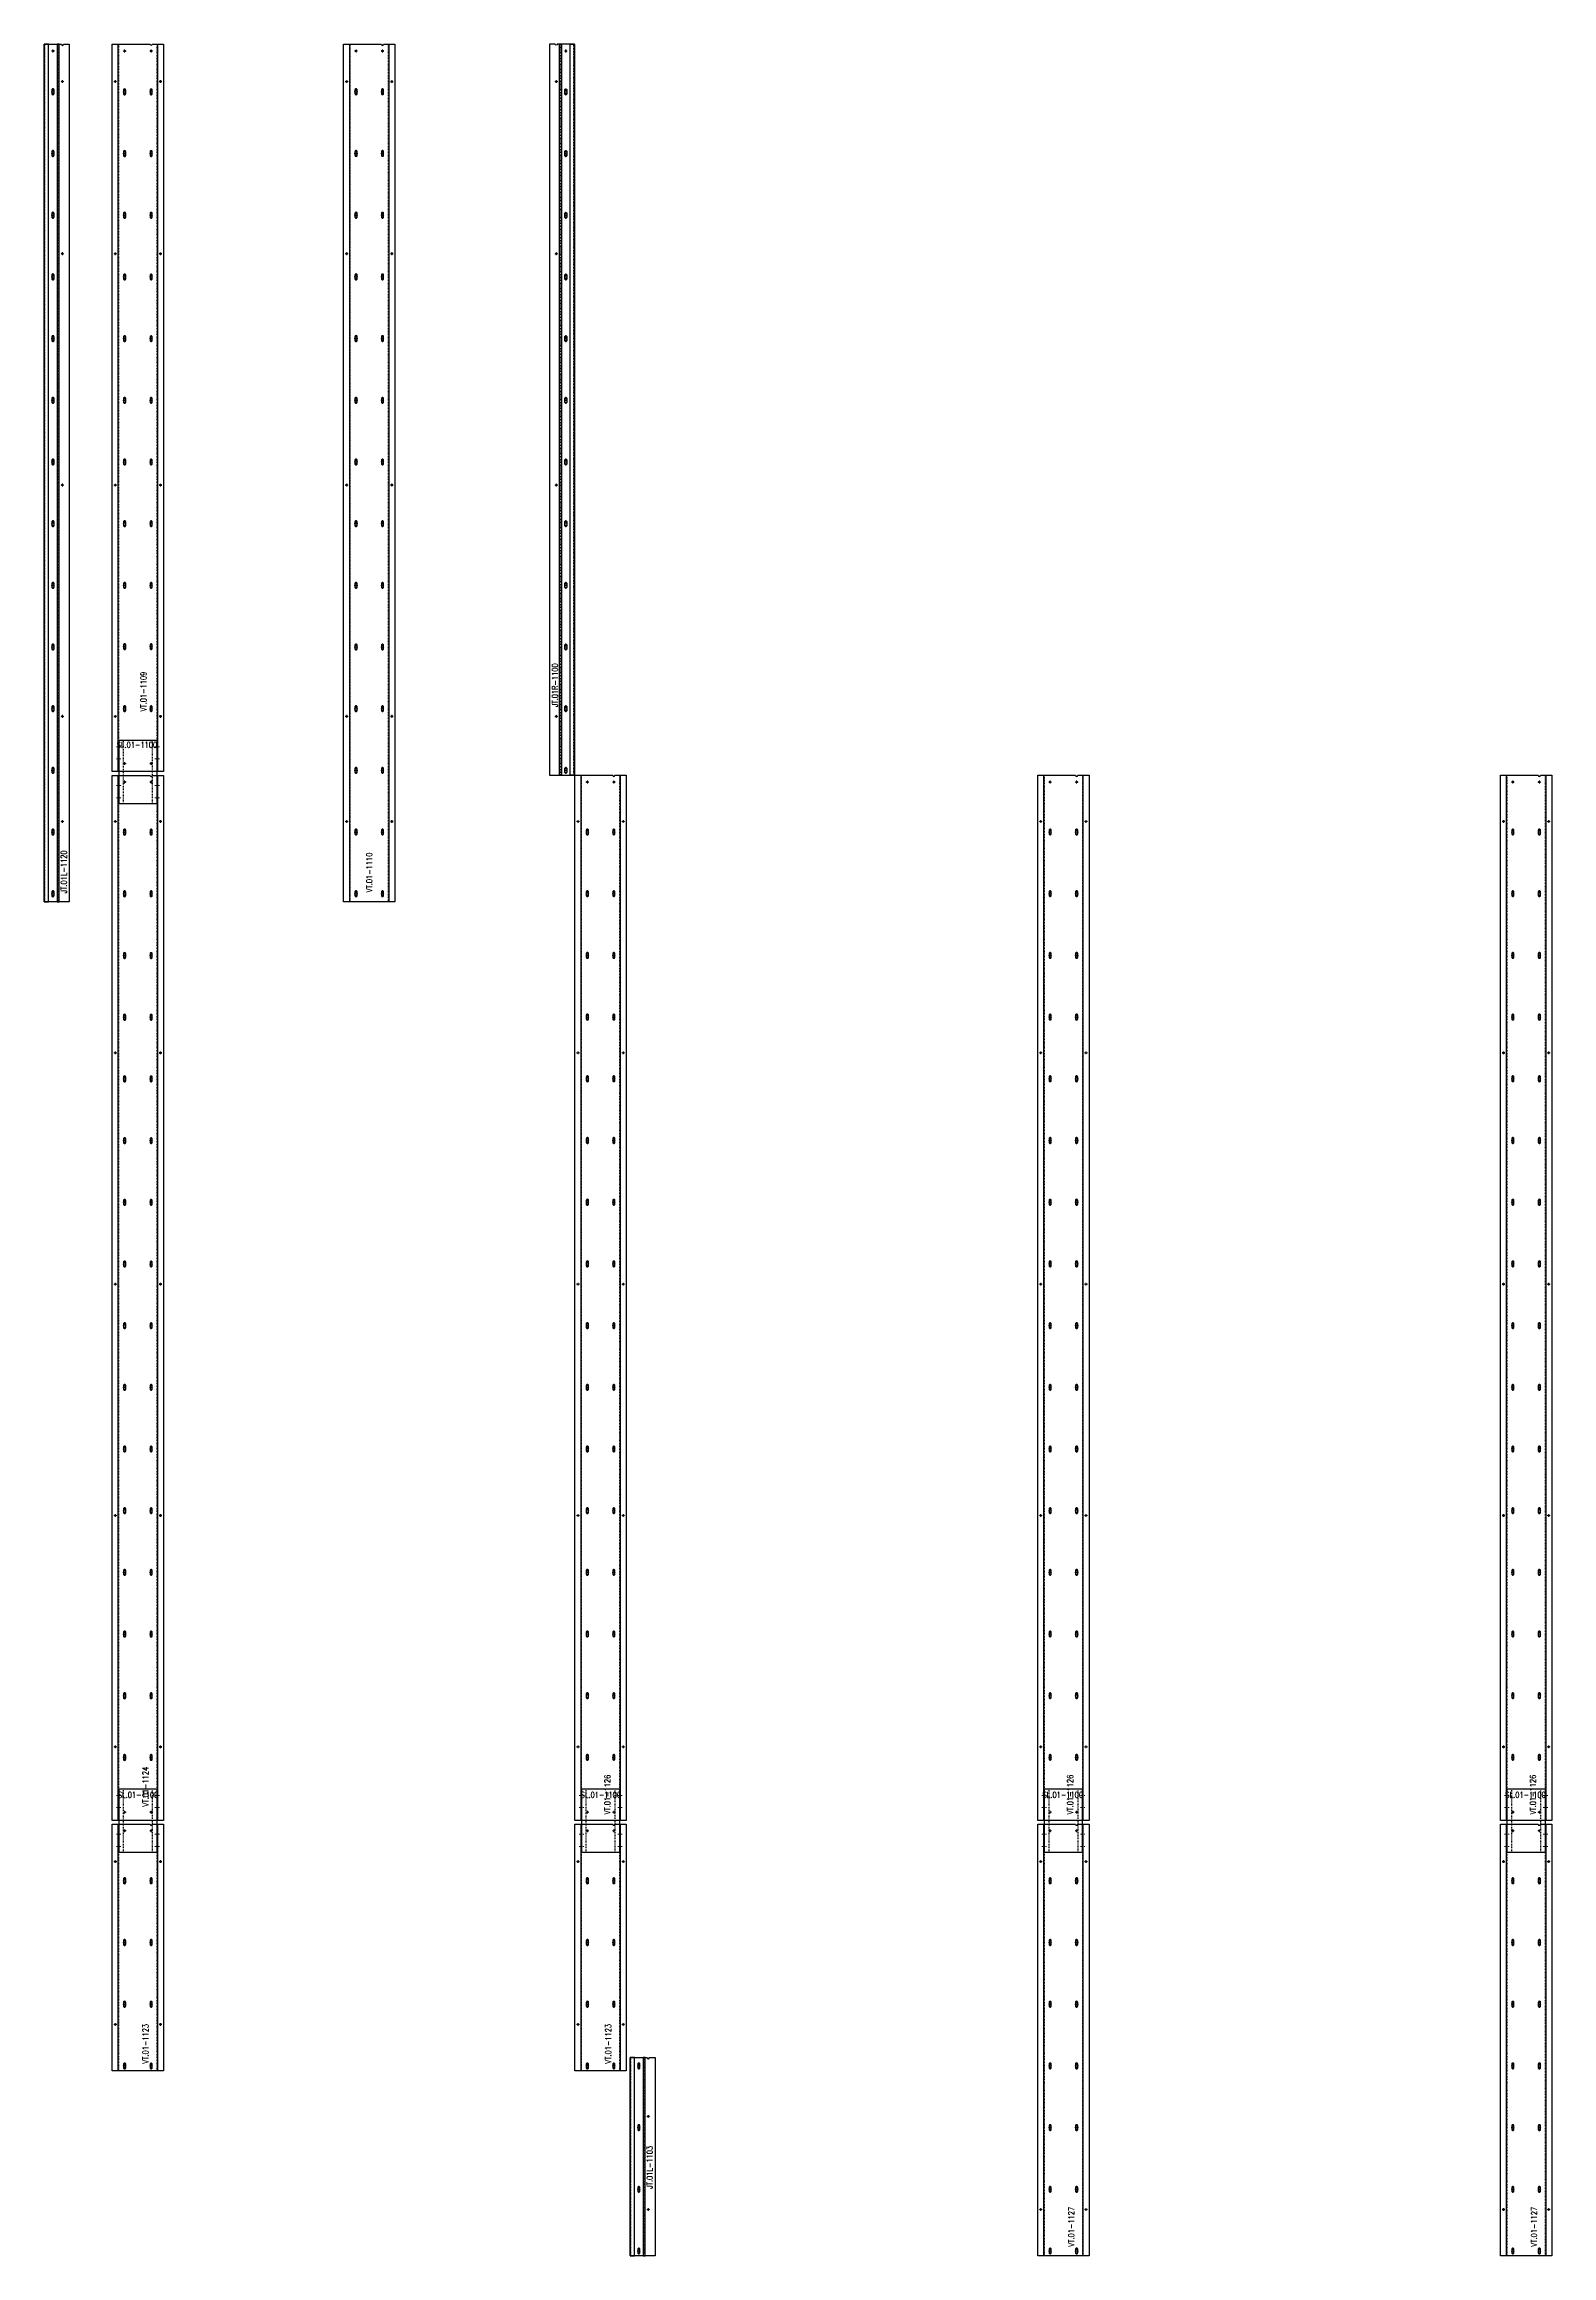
# Model space of a CAD drawing. Header units: inches. Extents: x 11737 to 18084, y -4365 to 1695.
# Drawn here: x 16462.2 to 16657.6, y -444.2 to -157.4 of the extents above; entities that cross this region are included whole.
import ezdxf

# ---------------------------------------------------------------- set-up
doc = ezdxf.new("R2010")
doc.units = ezdxf.units.IN
doc.header["$MEASUREMENT"] = 0
for name, pattern in [('NBK_Center', [0.541667, 0.333333, -0.0625, 0.083333, -0.0625]), ('NBK_Center2', [0.270833, 0.166667, -0.03125, 0.041667, -0.03125]), ('NBK_Hidden', [0.125, 0.083333, -0.041667]), ('NBK_Hidden2', [0.0625, 0.041667, -0.020833])]:
    doc.linetypes.add(name, pattern=pattern)
doc.layers.get('Defpoints').update_dxf_attribs({"color": 250, "lineweight": 0})
for name, color, linetype, lineweight in [('!Clip - bent', 20, 'Continuous', 25), ('!Clip - bent @ 1', 20, 'Continuous', 25), ('!Dimension', 50, 'Continuous', 5), ('!Extrusion', 140, 'Continuous', 25), ('!Linetype_Center', 220, 'NBK_Center', 9), ('!Linetype_Center2', 222, 'NBK_Center2', 9), ('!Misc2', 252, 'NBK_Hidden2', 5)]:
    doc.layers.add(name, color=color, linetype=linetype, lineweight=lineweight)
doc.styles.add('Romans', font='romans.shx', dxfattribs={"width": 0.8})

# ---------------------------------------------------------------- blocks, each defined once
blk = doc.blocks.new('WEEP HOLE')
at = {"layer": '!Linetype_Center'}
for p, q in [((-0.22, 0.37), (0.22, 0.37)), ((0, 0.83), (0, -0.08))]:
    blk.add_line(p, q, dxfattribs=at)
at = {"color": 0}
blk.add_lwpolyline([(-0.14, 0.61), (-0.14, 0.14, 0.414214), (0, 0, 0.414214), (0.14, 0.14), (0.14, 0.61, 0.414214), (0, 0.75, 0.414214)], format="xyb", close=True, dxfattribs=at)
blk = doc.blocks.new('TAP HOLE_5mm')
at = {"layer": '!Linetype_Center2'}
for points in [[(-0.18, 0), (0.18, 0)], [(0, 0.18), (0, -0.18)]]:
    blk.add_lwpolyline(points, dxfattribs=at)
blk.add_circle((0, 0), 0.101)
blk = doc.blocks.new('VT.01-1110-')
at = {"layer": '!Extrusion'}
blk.add_lwpolyline([(3.33, 0), (-3.33, 0), (-3.33, 111.22), (1.58, 111.22, 1), (1.86, 111.22), (3.33, 111.22)], format="xyb", close=True, dxfattribs=at)
for points in [[(-2.54, 111.22), (1.58, 111.22)], [(1.86, 111.22), (2.54, 111.22), (2.54, 0), (-2.54, 0), (-2.54, 111.22), (1.58, 111.22)], [(1.86, 111.22), (2.54, 111.22)]]:
    blk.add_lwpolyline(points, dxfattribs=at)
at = {"layer": '!Extrusion', "linetype": 'NBK_Hidden'}
blk.add_lwpolyline([(1.86, 111.22), (2.46, 111.22), (2.46, 0), (-2.46, 0), (-2.46, 111.22), (1.58, 111.22)], dxfattribs=at)
at = {"layer": '!Extrusion', "rotation": 360}
for name, p in [('TAP HOLE_5mm', (-1.72, 110.35)), ('TAP HOLE_5mm', (1.72, 110.35)), ('TAP HOLE_5mm', (-2.93, 106.38)), ('TAP HOLE_5mm', (2.93, 106.38)), ('WEEP HOLE', (-1.72, 104.68)), ('WEEP HOLE', (1.72, 104.68)), ('WEEP HOLE', (-1.72, 96.68)), ('WEEP HOLE', (1.72, 96.68)), ('WEEP HOLE', (-1.72, 88.68)), ('WEEP HOLE', (1.72, 88.68)), ('TAP HOLE_5mm', (-2.93, 84.06)), ('TAP HOLE_5mm', (2.93, 84.06)), ('WEEP HOLE', (-1.72, 80.68)), ('WEEP HOLE', (1.72, 80.68)), ('WEEP HOLE', (-1.72, 72.68)), ('WEEP HOLE', (1.72, 72.68)), ('WEEP HOLE', (-1.72, 64.68)), ('WEEP HOLE', (1.72, 64.68)), ('WEEP HOLE', (-1.72, 56.68)), ('WEEP HOLE', (1.72, 56.68)), ('TAP HOLE_5mm', (-2.93, 54.06)), ('TAP HOLE_5mm', (2.93, 54.06)), ('WEEP HOLE', (-1.72, 48.68)), ('WEEP HOLE', (1.72, 48.68)), ('WEEP HOLE', (-1.72, 40.68)), ('WEEP HOLE', (1.72, 40.68)), ('WEEP HOLE', (-1.72, 32.68)), ('WEEP HOLE', (1.72, 32.68)), ('TAP HOLE_5mm', (-2.93, 24.06)), ('WEEP HOLE', (-1.72, 24.68)), ('WEEP HOLE', (1.72, 24.68)), ('TAP HOLE_5mm', (2.93, 24.06)), ('WEEP HOLE', (-1.72, 16.68)), ('WEEP HOLE', (1.72, 16.68)), ('TAP HOLE_5mm', (-2.93, 10.43)), ('WEEP HOLE', (-1.72, 8.68)), ('WEEP HOLE', (1.72, 8.68)), ('TAP HOLE_5mm', (2.93, 10.43)), ('WEEP HOLE', (-1.72, 0.68)), ('WEEP HOLE', (1.72, 0.68))]:
    blk.add_blockref(name, p, dxfattribs=at)
at = {"layer": 'Defpoints', "color": 1, "insert": (0, 3.81), "char_height": 0.75, "width": 1.65, "attachment_point": 5, "rotation": 90, "style": 'Romans'}
blk.add_mtext('VT.01-1110', dxfattribs=at)
blk = doc.blocks.new('JT.01L-1120')
at = {"layer": '!Extrusion'}
for points in [[(0.57, 0), (0.57, 111.22), (0, 111.22), (0, 0)], [(1.95, 0), (1.95, 111.22), (1.69, 111.22), (1.69, 0)]]:
    blk.add_lwpolyline(points, close=True, dxfattribs=at)
at = {"layer": '!Extrusion', "linetype": 'NBK_Hidden'}
for points in [[(0.08, 0), (0.08, 111.22), (0, 111.22), (0, 0)], [(1.95, 0), (1.95, 111.22), (1.87, 111.22), (1.87, 0)]]:
    blk.add_lwpolyline(points, close=True, dxfattribs=at)
at = {"layer": '!Extrusion'}
blk.add_lwpolyline([(0, 0), (0, 111.22), (2.22, 111.22, 1), (2.5, 111.22), (3.25, 111.22), (3.25, 0)], format="xyb", close=True, dxfattribs=at)
at = {"layer": '!Extrusion', "rotation": 360}
for p in [(1.13, 110.35), (2.36, 106.39), (2.36, 84.06), (2.36, 54.06), (2.36, 24.06), (2.36, 10.43)]:
    blk.add_blockref('TAP HOLE_5mm', p, dxfattribs=at)
at = {"layer": '!Extrusion'}
for p in [(1.13, 104.68), (1.13, 96.68), (1.13, 88.68), (1.13, 80.68), (1.13, 72.68), (1.13, 64.68), (1.13, 56.68), (1.13, 48.68), (1.13, 40.68), (1.13, 32.68), (1.13, 24.68), (1.13, 16.68), (1.13, 8.68), (1.13, 0.68)]:
    blk.add_blockref('WEEP HOLE', p, dxfattribs=at)
at = {"layer": 'Defpoints', "color": 2, "insert": (2.54, 3.9), "char_height": 0.75, "width": 1.65, "attachment_point": 5, "rotation": 90, "style": 'Romans'}
blk.add_mtext('JT.01L-1120', dxfattribs=at)
blk = doc.blocks.new('CLEAR SECTION HOLE')
at = {"layer": '!Linetype_Center2'}
blk.add_line((-0.33, 0), (0.26, 0), dxfattribs=at)
at = {"layer": '!Misc2'}
blk.add_lwpolyline([(-0.08, 0.1), (0, 0.1), (0, -0.1), (-0.08, -0.1)], close=True, dxfattribs=at)
blk = doc.blocks.new('VT.01-1127-')
at = {"layer": '!Extrusion'}
blk.add_lwpolyline([(-2.45, 60.55), (2.45, 60.55), (2.45, 52.29), (-2.45, 52.29)], close=True, dxfattribs=at)
at = {"layer": '!Extrusion', "linetype": 'NBK_Hidden2'}
blk.add_lwpolyline([(-1.86, 60.55), (1.86, 60.55), (1.86, 52.29), (-1.86, 52.29)], close=True, dxfattribs=at)
at = {"layer": '!Extrusion'}
blk.add_lwpolyline([(3.33, 0), (-3.33, 0), (-3.33, 55.96), (1.58, 55.96, 1), (1.86, 55.96), (3.33, 55.96)], format="xyb", close=True, dxfattribs=at)
for points in [[(1.86, 55.96), (2.54, 55.96), (2.54, 0), (-2.54, 0), (-2.54, 55.96), (1.58, 55.96)], [(-2.54, 55.96), (1.58, 55.96)], [(1.86, 55.96), (2.54, 55.96)]]:
    blk.add_lwpolyline(points, dxfattribs=at)
at = {"layer": '!Extrusion', "linetype": 'NBK_Hidden'}
blk.add_lwpolyline([(1.86, 55.96), (2.46, 55.96), (2.46, 0), (-2.46, 0), (-2.46, 55.96), (1.58, 55.96)], dxfattribs=at)
at = {"layer": '!Dimension', "rotation": 360}
for p in [(-2.46, 54.67), (2.54, 54.67), (-2.46, 53.09), (2.54, 53.09)]:
    blk.add_blockref('CLEAR SECTION HOLE', p, dxfattribs=at)
at = {"layer": '!Extrusion', "rotation": 360}
for name, p in [('TAP HOLE_5mm', (-1.72, 55.12)), ('TAP HOLE_5mm', (1.72, 55.12)), ('TAP HOLE_5mm', (-2.93, 51.12)), ('WEEP HOLE', (-1.72, 48.25)), ('WEEP HOLE', (1.72, 48.25)), ('TAP HOLE_5mm', (2.93, 51.12)), ('WEEP HOLE', (-1.72, 40.25)), ('WEEP HOLE', (1.72, 40.25)), ('WEEP HOLE', (-1.72, 32.25)), ('WEEP HOLE', (1.72, 32.25)), ('WEEP HOLE', (-1.72, 24.25)), ('WEEP HOLE', (1.72, 24.25)), ('WEEP HOLE', (-1.72, 16.25)), ('WEEP HOLE', (1.72, 16.25)), ('WEEP HOLE', (-1.72, 8.25)), ('WEEP HOLE', (1.72, 8.25)), ('TAP HOLE_5mm', (-2.93, 6)), ('TAP HOLE_5mm', (2.93, 6)), ('WEEP HOLE', (-1.72, 0.24)), ('WEEP HOLE', (1.72, 0.24))]:
    blk.add_blockref(name, p, dxfattribs=at)
at = {"layer": 'Defpoints', "color": 30, "insert": (-0.07, 59.77), "char_height": 0.75, "width": 1.65, "attachment_point": 5, "style": 'Romans'}
blk.add_mtext('SL.01-1100', dxfattribs=at)
at = {"layer": 'Defpoints', "color": 1, "insert": (1.02, 3.77), "char_height": 0.75, "width": 1.65, "attachment_point": 5, "rotation": 90, "style": 'Romans'}
blk.add_mtext('VT.01-1127', dxfattribs=at)
blk = doc.blocks.new('VT.01-1123-')
at = {"layer": '!Extrusion'}
blk.add_lwpolyline([(-2.45, 36.55), (2.45, 36.55), (2.45, 28.29), (-2.45, 28.29)], close=True, dxfattribs=at)
at = {"layer": '!Extrusion', "linetype": 'NBK_Hidden2'}
blk.add_lwpolyline([(-1.86, 36.55), (1.86, 36.55), (1.86, 28.29), (-1.86, 28.29)], close=True, dxfattribs=at)
at = {"layer": '!Extrusion'}
blk.add_lwpolyline([(1.58, 31.96, 1), (1.86, 31.96), (3.33, 31.96), (3.33, 0), (-3.33, 0), (-3.33, 31.96)], format="xyb", close=True, dxfattribs=at)
blk.add_lwpolyline([(2.54, 31.96), (2.54, 0), (-2.54, 0), (-2.54, 31.96)], dxfattribs=at)
at = {"layer": '!Extrusion', "linetype": 'NBK_Hidden'}
blk.add_lwpolyline([(2.46, 31.96), (2.46, 0), (-2.46, 0), (-2.46, 31.96)], dxfattribs=at)
at = {"layer": '!Dimension', "rotation": 360}
for p in [(-2.46, 30.67), (-2.46, 29.09), (2.54, 30.67), (2.54, 29.09)]:
    blk.add_blockref('CLEAR SECTION HOLE', p, dxfattribs=at)
at = {"layer": '!Extrusion', "rotation": 360}
for name, p in [('TAP HOLE_5mm', (-1.72, 31.12)), ('TAP HOLE_5mm', (1.72, 31.12)), ('TAP HOLE_5mm', (-2.93, 27.12)), ('TAP HOLE_5mm', (2.93, 27.12)), ('WEEP HOLE', (-1.72, 24.25)), ('WEEP HOLE', (1.72, 24.25)), ('WEEP HOLE', (-1.72, 16.25)), ('WEEP HOLE', (1.72, 16.25)), ('WEEP HOLE', (-1.72, 8.25)), ('WEEP HOLE', (1.72, 8.25)), ('TAP HOLE_5mm', (-2.93, 6)), ('TAP HOLE_5mm', (2.93, 6)), ('WEEP HOLE', (-1.72, 0.24)), ('WEEP HOLE', (1.72, 0.24))]:
    blk.add_blockref(name, p, dxfattribs=at)
at = {"layer": 'Defpoints', "color": 30, "insert": (0.03, 35.77), "char_height": 0.75, "width": 1.65, "attachment_point": 5, "style": 'Romans'}
blk.add_mtext('SL.01-1100', dxfattribs=at)
at = {"layer": 'Defpoints', "color": 1, "insert": (0.98, 3.49), "char_height": 0.75, "width": 1.65, "attachment_point": 5, "rotation": 90, "style": 'Romans'}
blk.add_mtext('VT.01-1123', dxfattribs=at)
blk = doc.blocks.new('SLOTTED SECTION HOLE')
at = {"layer": '!Linetype_Center2'}
blk.add_line((-0.33, 0), (0.26, 0), dxfattribs=at)
at = {"layer": '!Misc2'}
blk.add_lwpolyline([(-0.08, 0.47), (0, 0.47), (0, -0.47), (-0.08, -0.47)], close=True, dxfattribs=at)
blk = doc.blocks.new('VT.01-1126-')
at = {"layer": '!Extrusion'}
blk.add_lwpolyline([(3.33, 0), (-3.33, 0), (-3.33, 135.53), (1.58, 135.53, 1), (1.86, 135.53), (3.33, 135.53)], format="xyb", close=True, dxfattribs=at)
for points in [[(1.86, 135.53), (2.54, 135.53), (2.54, 0), (-2.54, 0), (-2.54, 135.53), (1.58, 135.53)], [(-2.54, 135.53), (1.58, 135.53)], [(1.86, 135.53), (2.54, 135.53)]]:
    blk.add_lwpolyline(points, dxfattribs=at)
at = {"layer": '!Extrusion', "linetype": 'NBK_Hidden'}
blk.add_lwpolyline([(1.86, 135.53), (2.46, 135.53), (2.46, 0), (-2.46, 0), (-2.46, 135.53), (1.58, 135.53)], dxfattribs=at)
at = {"layer": '!Dimension', "rotation": 360}
for p in [(-2.46, 3.23), (2.54, 3.23), (-2.46, 1.65), (2.54, 1.65)]:
    blk.add_blockref('SLOTTED SECTION HOLE', p, dxfattribs=at)
at = {"layer": '!Extrusion', "rotation": 360}
for name, p in [('TAP HOLE_5mm', (-1.72, 134.65)), ('TAP HOLE_5mm', (1.72, 134.65)), ('TAP HOLE_5mm', (-2.93, 129.54)), ('TAP HOLE_5mm', (2.93, 129.54)), ('WEEP HOLE', (-1.72, 127.79)), ('WEEP HOLE', (1.72, 127.79)), ('WEEP HOLE', (-1.72, 119.79)), ('WEEP HOLE', (1.72, 119.79)), ('WEEP HOLE', (-1.72, 111.79)), ('WEEP HOLE', (1.72, 111.79)), ('WEEP HOLE', (-1.72, 103.79)), ('WEEP HOLE', (1.72, 103.79)), ('TAP HOLE_5mm', (-2.93, 99.54)), ('TAP HOLE_5mm', (2.93, 99.54)), ('WEEP HOLE', (-1.72, 95.79)), ('WEEP HOLE', (1.72, 95.79)), ('WEEP HOLE', (-1.72, 87.79)), ('WEEP HOLE', (1.72, 87.79)), ('WEEP HOLE', (-1.72, 79.79)), ('WEEP HOLE', (1.72, 79.79)), ('WEEP HOLE', (-1.72, 71.79)), ('WEEP HOLE', (1.72, 71.79)), ('TAP HOLE_5mm', (-2.93, 69.54)), ('TAP HOLE_5mm', (2.93, 69.54)), ('WEEP HOLE', (-1.72, 63.79)), ('WEEP HOLE', (1.72, 63.79)), ('WEEP HOLE', (-1.72, 55.79)), ('WEEP HOLE', (1.72, 55.79)), ('WEEP HOLE', (-1.72, 47.79)), ('WEEP HOLE', (1.72, 47.79)), ('WEEP HOLE', (-1.72, 39.79)), ('WEEP HOLE', (1.72, 39.79)), ('TAP HOLE_5mm', (-2.93, 39.54)), ('TAP HOLE_5mm', (2.93, 39.54)), ('WEEP HOLE', (-1.72, 31.79)), ('WEEP HOLE', (1.72, 31.79)), ('WEEP HOLE', (-1.72, 23.79)), ('WEEP HOLE', (1.72, 23.79)), ('WEEP HOLE', (-1.72, 15.79)), ('WEEP HOLE', (1.72, 15.79)), ('TAP HOLE_5mm', (-2.93, 9.54)), ('WEEP HOLE', (-1.72, 7.79)), ('WEEP HOLE', (1.72, 7.79)), ('TAP HOLE_5mm', (2.93, 9.54)), ('TAP HOLE_5mm', (-1.72, 1.06)), ('TAP HOLE_5mm', (1.72, 1.06))]:
    blk.add_blockref(name, p, dxfattribs=at)
at = {"layer": 'Defpoints', "color": 1, "insert": (0.88, 3.34), "char_height": 0.75, "width": 1.65, "attachment_point": 5, "rotation": 90, "style": 'Romans'}
blk.add_mtext('VT.01-1126', dxfattribs=at)
blk = doc.blocks.new('JT.01L-1103')
at = {"layer": '!Extrusion'}
blk.add_lwpolyline([(0, 25.69), (0, 0), (-3.25, 0), (-3.25, 25.69), (-1.02, 25.69, 1), (-0.75, 25.69)], format="xyb", close=True, dxfattribs=at)
for points in [[(-2.68, 25.69), (-3.25, 25.69), (-3.25, 0), (-2.68, 0)], [(-1.55, 0), (-1.3, 0), (-1.3, 25.69), (-1.55, 25.69)]]:
    blk.add_lwpolyline(points, close=True, dxfattribs=at)
at = {"layer": '!Extrusion', "linetype": 'NBK_Hidden'}
for points in [[(-3.25, 0), (-3.17, 0), (-3.17, 25.69), (-3.25, 25.69)], [(-1.38, 0), (-1.3, 0), (-1.3, 25.69), (-1.38, 25.69)]]:
    blk.add_lwpolyline(points, close=True, dxfattribs=at)
at = {"layer": '!Extrusion'}
for p in [(-2.12, 24.25), (-2.12, 16.25), (-2.12, 8.25), (-2.12, 0.24)]:
    blk.add_blockref('WEEP HOLE', p, dxfattribs=at)
at = {"layer": '!Extrusion', "rotation": 360}
for p in [(-0.89, 18.07), (-0.89, 6)]:
    blk.add_blockref('TAP HOLE_5mm', p, dxfattribs=at)
at = {"layer": 'Defpoints', "color": 2, "insert": (-0.71, 11.47), "char_height": 0.75, "width": 1.65, "attachment_point": 5, "rotation": 90, "style": 'Romans'}
blk.add_mtext('JT.01L-1103', dxfattribs=at)
blk = doc.blocks.new('VT.01-1109-')
at = {"layer": '!Extrusion'}
blk.add_lwpolyline([(-3.33, 0), (-3.33, 94.33), (1.58, 94.33, 1), (1.86, 94.33), (3.32, 94.33), (3.32, 0)], format="xyb", close=True, dxfattribs=at)
for points in [[(-2.54, 0), (-2.54, 94.33), (1.58, 94.33)], [(1.86, 94.33), (2.54, 94.33), (2.54, 0)]]:
    blk.add_lwpolyline(points, dxfattribs=at)
at = {"layer": '!Extrusion', "linetype": 'NBK_Hidden'}
for points in [[(-2.46, 0), (-2.46, 94.33), (1.58, 94.33)], [(1.86, 94.33), (2.46, 94.33), (2.46, 0)]]:
    blk.add_lwpolyline(points, dxfattribs=at)
at = {"layer": '!Dimension', "rotation": 360}
for p in [(-2.46, 3.23), (2.54, 3.23), (-2.46, 1.65), (2.54, 1.65)]:
    blk.add_blockref('SLOTTED SECTION HOLE', p, dxfattribs=at)
at = {"layer": '!Extrusion', "rotation": 360}
for name, p in [('TAP HOLE_5mm', (-1.72, 93.45)), ('TAP HOLE_5mm', (1.72, 93.45)), ('TAP HOLE_5mm', (-2.94, 89.49)), ('TAP HOLE_5mm', (2.93, 89.49)), ('WEEP HOLE', (-1.72, 87.78)), ('WEEP HOLE', (1.72, 87.78)), ('WEEP HOLE', (-1.72, 79.78)), ('WEEP HOLE', (1.72, 79.78)), ('WEEP HOLE', (-1.72, 71.78)), ('WEEP HOLE', (1.72, 71.78)), ('TAP HOLE_5mm', (-2.94, 67.16)), ('TAP HOLE_5mm', (2.93, 67.16)), ('WEEP HOLE', (-1.72, 63.78)), ('WEEP HOLE', (1.72, 63.78)), ('WEEP HOLE', (-1.72, 55.78)), ('WEEP HOLE', (1.72, 55.78)), ('WEEP HOLE', (-1.72, 47.78)), ('WEEP HOLE', (1.72, 47.78)), ('WEEP HOLE', (-1.72, 39.78)), ('WEEP HOLE', (1.72, 39.78)), ('TAP HOLE_5mm', (-2.94, 37.16)), ('TAP HOLE_5mm', (2.93, 37.16)), ('WEEP HOLE', (-1.72, 31.78)), ('WEEP HOLE', (1.72, 31.78)), ('WEEP HOLE', (-1.72, 23.78)), ('WEEP HOLE', (1.72, 23.78)), ('WEEP HOLE', (-1.72, 15.84)), ('WEEP HOLE', (1.72, 15.84)), ('WEEP HOLE', (-1.72, 7.78)), ('WEEP HOLE', (1.72, 7.78)), ('TAP HOLE_5mm', (-2.94, 7.16)), ('TAP HOLE_5mm', (2.93, 7.16)), ('TAP HOLE_5mm', (-1.72, 1.06)), ('TAP HOLE_5mm', (1.72, 1.06))]:
    blk.add_blockref(name, p, dxfattribs=at)
at = {"layer": 'Defpoints', "color": 1, "insert": (0.72, 10.38), "char_height": 0.75, "width": 1.65, "attachment_point": 5, "rotation": 90, "style": 'Romans'}
blk.add_mtext('VT.01-1109', dxfattribs=at)
blk = doc.blocks.new('VT.01-1124-')
at = {"layer": '!Extrusion'}
blk.add_lwpolyline([(-2.45, 140.09), (2.45, 140.09), (2.45, 131.83), (-2.45, 131.83)], close=True, dxfattribs=at)
at = {"layer": '!Extrusion', "linetype": 'NBK_Hidden2'}
blk.add_lwpolyline([(-1.86, 140.09), (1.86, 140.09), (1.86, 131.83), (-1.86, 131.83)], close=True, dxfattribs=at)
at = {"layer": '!Extrusion'}
blk.add_lwpolyline([(-3.33, 0), (-3.33, 135.5), (1.58, 135.5, 1), (1.86, 135.5), (3.33, 135.5), (3.33, 0)], format="xyb", close=True, dxfattribs=at)
for points in [[(-2.54, 0), (-2.54, 135.5), (1.58, 135.5)], [(1.86, 135.5), (2.54, 135.5), (2.54, 0)]]:
    blk.add_lwpolyline(points, dxfattribs=at)
at = {"layer": '!Extrusion', "linetype": 'NBK_Hidden'}
for points in [[(-2.46, 0), (-2.46, 135.5)], [(2.46, 135.5), (2.46, 0)]]:
    blk.add_lwpolyline(points, dxfattribs=at)
at = {"layer": '!Dimension', "rotation": 360}
for name, p in [('CLEAR SECTION HOLE', (-2.46, 134.2)), ('CLEAR SECTION HOLE', (-2.46, 132.62)), ('CLEAR SECTION HOLE', (2.54, 134.2)), ('CLEAR SECTION HOLE', (2.54, 132.62)), ('SLOTTED SECTION HOLE', (-2.46, 3.23)), ('SLOTTED SECTION HOLE', (2.54, 3.23)), ('SLOTTED SECTION HOLE', (-2.46, 1.65)), ('SLOTTED SECTION HOLE', (2.54, 1.65))]:
    blk.add_blockref(name, p, dxfattribs=at)
at = {"layer": '!Extrusion', "rotation": 360}
for name, p in [('TAP HOLE_5mm', (-1.72, 134.66)), ('TAP HOLE_5mm', (1.72, 134.66)), ('TAP HOLE_5mm', (-2.93, 129.54)), ('TAP HOLE_5mm', (2.93, 129.54)), ('WEEP HOLE', (-1.72, 127.78)), ('WEEP HOLE', (1.72, 127.78)), ('WEEP HOLE', (-1.72, 119.78)), ('WEEP HOLE', (1.72, 119.78)), ('WEEP HOLE', (-1.72, 111.78)), ('WEEP HOLE', (1.72, 111.78)), ('WEEP HOLE', (-1.72, 103.78)), ('WEEP HOLE', (1.72, 103.78)), ('TAP HOLE_5mm', (-2.93, 99.54)), ('TAP HOLE_5mm', (2.93, 99.54)), ('WEEP HOLE', (-1.72, 95.78)), ('WEEP HOLE', (1.72, 95.78)), ('WEEP HOLE', (-1.72, 87.78)), ('WEEP HOLE', (1.72, 87.78)), ('WEEP HOLE', (-1.72, 79.78)), ('WEEP HOLE', (1.72, 79.78)), ('WEEP HOLE', (-1.72, 71.78)), ('WEEP HOLE', (1.72, 71.78)), ('TAP HOLE_5mm', (-2.93, 69.54)), ('TAP HOLE_5mm', (2.93, 69.54)), ('WEEP HOLE', (-1.72, 63.78)), ('WEEP HOLE', (1.72, 63.78)), ('WEEP HOLE', (-1.72, 55.78)), ('WEEP HOLE', (1.72, 55.78)), ('WEEP HOLE', (-1.72, 47.78)), ('WEEP HOLE', (1.72, 47.78)), ('WEEP HOLE', (-1.72, 39.78)), ('WEEP HOLE', (1.72, 39.78)), ('TAP HOLE_5mm', (-2.93, 39.54)), ('TAP HOLE_5mm', (2.93, 39.54)), ('WEEP HOLE', (-1.72, 31.78)), ('WEEP HOLE', (1.72, 31.78)), ('WEEP HOLE', (-1.72, 23.78)), ('WEEP HOLE', (1.72, 23.78)), ('WEEP HOLE', (-1.72, 15.78)), ('WEEP HOLE', (1.72, 15.78)), ('TAP HOLE_5mm', (-2.93, 9.54)), ('WEEP HOLE', (-1.72, 7.78)), ('WEEP HOLE', (1.72, 7.78)), ('TAP HOLE_5mm', (2.93, 9.54)), ('TAP HOLE_5mm', (-1.72, 1.06)), ('TAP HOLE_5mm', (1.72, 1.06))]:
    blk.add_blockref(name, p, dxfattribs=at)
at = {"layer": 'Defpoints', "color": 30, "insert": (-0.12, 139.47), "char_height": 0.75, "width": 1.65, "attachment_point": 5, "style": 'Romans'}
blk.add_mtext('SL.01-1100', dxfattribs=at)
at = {"layer": 'Defpoints', "color": 1, "insert": (0.98, 4.37), "char_height": 0.75, "width": 1.65, "attachment_point": 5, "rotation": 90, "style": 'Romans'}
blk.add_mtext('VT.01-1124', dxfattribs=at)
blk = doc.blocks.new('JT.01R-1100-')
at = {"layer": '!Extrusion'}
blk.add_lwpolyline([(0, 0), (3.25, 0), (3.25, 94.79), (1.02, 94.79, -1), (0.75, 94.79), (0, 94.79)], format="xyb", close=True, dxfattribs=at)
for points in [[(1.55, 0), (1.3, 0), (1.3, 94.79), (1.55, 94.79)], [(2.68, 94.79), (3.25, 94.79), (3.25, 0), (2.68, 0)]]:
    blk.add_lwpolyline(points, close=True, dxfattribs=at)
at = {"layer": '!Extrusion', "linetype": 'NBK_Hidden'}
for points in [[(1.38, 0), (1.3, 0), (1.3, 94.79), (1.38, 94.79)], [(3.25, 0), (3.17, 0), (3.17, 94.79), (3.25, 94.79)]]:
    blk.add_lwpolyline(points, close=True, dxfattribs=at)
at = {"layer": '!Extrusion', "xscale": -1}
for name, p in [('TAP HOLE_5mm', (2.12, 93.91)), ('TAP HOLE_5mm', (0.89, 89.95)), ('WEEP HOLE', (2.12, 88.24)), ('WEEP HOLE', (2.12, 80.24)), ('WEEP HOLE', (2.12, 72.24)), ('TAP HOLE_5mm', (0.89, 67.62)), ('WEEP HOLE', (2.12, 64.24)), ('WEEP HOLE', (2.12, 56.24)), ('WEEP HOLE', (2.12, 48.24)), ('WEEP HOLE', (2.12, 40.24)), ('TAP HOLE_5mm', (0.89, 37.62)), ('WEEP HOLE', (2.12, 32.24)), ('WEEP HOLE', (2.12, 24.24)), ('WEEP HOLE', (2.12, 16.24)), ('WEEP HOLE', (2.12, 8.24)), ('TAP HOLE_5mm', (0.89, 7.62)), ('WEEP HOLE', (2.12, 0.25))]:
    blk.add_blockref(name, p, dxfattribs=at)
at = {"layer": 'Defpoints', "color": 5, "insert": (0.71, 11.67), "char_height": 0.75, "width": 1.65, "attachment_point": 5, "rotation": 90, "style": 'Romans'}
blk.add_mtext('JT.01R-1100', dxfattribs=at)

msp = doc.modelspace()

# ---------------------------------------------------------------- block references
at = {"layer": '!Clip - bent'}
for name, p in [('JT.01L-1120', (16462.16514, -268.60285)), ('VT.01-1123-', (16474.31, -420.16978)), ('VT.01-1123-', (16534.31, -420.16978)), ('VT.01-1127-', (16594.31009, -444.16978)), ('VT.01-1127-', (16654.31009, -444.16978))]:
    msp.add_blockref(name, p, dxfattribs=at)
at = {"layer": '!Clip - bent', "color": 2, "rotation": 360}
for name, p in [('VT.01-1109-', (16474.31, -251.70767)), ('VT.01-1110-', (16504.31, -268.60147))]:
    msp.add_blockref(name, p, dxfattribs=at)
at = {"layer": '!Clip - bent', "color": 2}
msp.add_blockref('VT.01-1124-', (16474.31, -387.70767), dxfattribs=at)
at = {"layer": '!Clip - bent @ 1'}
for p in [(16534.31, -387.70767), (16594.31009, -387.70767), (16654.31009, -387.70767)]:
    msp.add_blockref('VT.01-1126-', p, dxfattribs=at)
at = {"layer": '!Dimension', "rotation": 360}
msp.add_blockref('JT.01R-1100-', (16527.67298, -252.1684), dxfattribs=at)
at = {"layer": '!Dimension'}
msp.add_blockref('JT.01L-1103', (16541.37418, -444.16978), dxfattribs=at)

doc.saveas('drawing.dxf')
